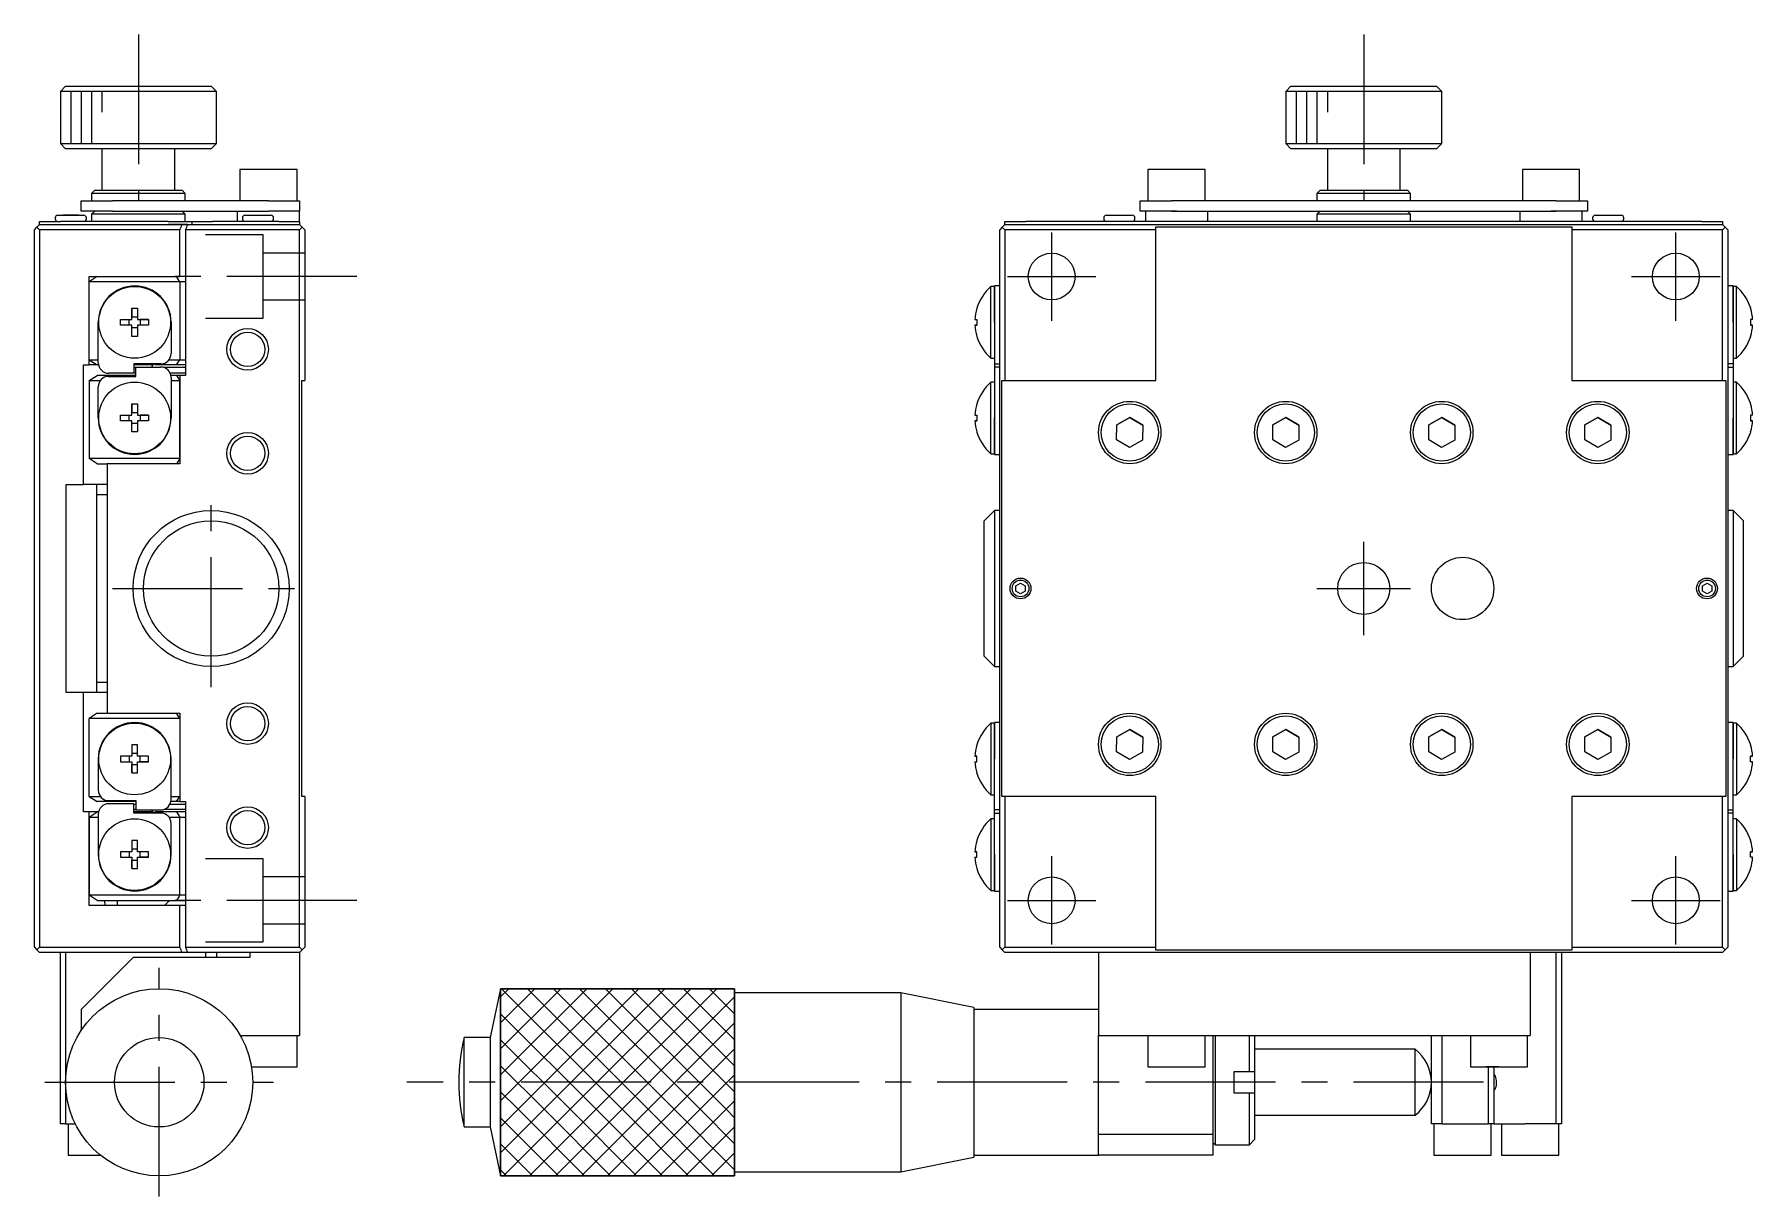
# Model space of a CAD drawing. Extents: x -37 to 384, y 15 to 257.
# Drawn here: x 219 to 384.2, y 93.6 to 205.4 of the extents above; entities that cross this region are included whole.
import ezdxf

# ---------------------------------------------------------------- set-up
doc = ezdxf.new("R2010")
doc.units = 0
doc.header["$LTSCALE"] = 10
doc.linetypes.add('CENTER', pattern=[2, 1.25, -0.25, 0.25, -0.25])
doc.linetypes.add('DASHED', pattern=[3.5, 2, -1.5])
doc.layers.get('0').update_dxf_attribs({"linetype": 'CONTINUOUS'})
doc.layers.add('CENTER', color=1, linetype='CENTER')

msp = doc.modelspace()

# ---------------------------------------------------------------- linework, layer by layer
at = {"color": 7, "linetype": 'CONTINUOUS'}
for p, q in [((222, 200.4), (221.5, 199.9)), ((236.5, 199.9), (221.5, 199.9)), ((221.5, 199.9), (221.5, 194.9)), ((222, 200.4), (236, 200.4)), ((236.5, 199.9), (236, 200.4)), ((236.5, 194.9), (236.5, 199.9)), ((339.807359, 200.4), (339.307359, 199.9)), ((354.307359, 199.9), (339.307359, 199.9)), ((339.307359, 199.9), (339.307359, 194.9)), ((339.807359, 200.4), (353.807359, 200.4)), ((354.307359, 199.9), (353.807359, 200.4)), ((354.307359, 194.9), (354.307359, 199.9)), ((221.5, 194.9), (236.5, 194.9)), ((221.5, 194.9), (222, 194.4)), ((236, 194.4), (222, 194.4)), ((225.5, 194.4), (225.5, 190.4)), ((232.5, 190.4), (232.5, 194.4)), ((236, 194.4), (236.5, 194.9)), ((339.307359, 194.9), (354.307359, 194.9)), ((339.307359, 194.9), (339.807359, 194.4)), ((353.807359, 194.4), (339.807359, 194.4)), ((343.307359, 194.4), (343.307359, 190.4)), ((350.307359, 190.4), (350.307359, 194.4)), ((353.807359, 194.4), (354.307359, 194.9)), ((244.25, 192.4), (238.75, 192.4)), ((238.75, 192.4), (238.75, 189.4)), ((244.25, 189.4), (244.25, 192.4)), ((331.55736, 192.4), (326.05736, 192.4)), ((326.05736, 192.4), (326.05736, 189.4)), ((331.55736, 189.4), (331.55736, 192.4)), ((367.55736, 192.4), (362.05736, 192.4)), ((362.05736, 192.4), (362.05736, 189.4)), ((367.55736, 189.4), (367.55736, 192.4)), ((224.8, 190.4), (224.5, 190.1)), ((233.5, 190.1), (224.5, 190.1)), ((224.5, 190.1), (224.5, 189.4)), ((224.8, 190.4), (233.2, 190.4)), ((233.5, 190.1), (233.2, 190.4)), ((233.5, 189.4), (233.5, 190.1)), ((342.607359, 190.4), (342.307359, 190.1)), ((351.307359, 190.1), (342.307359, 190.1)), ((342.307359, 190.1), (342.307359, 189.4)), ((342.607359, 190.4), (351.007359, 190.4)), ((351.307359, 190.1), (351.007359, 190.4)), ((351.307359, 189.4), (351.307359, 190.1)), ((223.5, 188.4), (223.5, 189.4)), ((223.5, 189.4), (226.5, 189.4)), ((226.5, 188.4), (223.5, 188.4)), ((224.8, 188.4), (224.5, 188.1)), ((241.5, 189.4), (226.5, 189.4)), ((226.5, 188.4), (241.5, 188.4)), ((233.5, 188.1), (233.2, 188.4)), ((238.5, 188.4), (238.5, 187.4)), ((241.5, 189.4), (244.5, 189.4)), ((244.5, 188.4), (241.5, 188.4)), ((244.5, 189.4), (244.5, 188.4)), ((244.5, 187.4), (244.5, 188.4)), ((325.30736, 188.4), (325.30736, 189.4)), ((325.30736, 189.4), (328.30736, 189.4)), ((328.30736, 188.4), (325.30736, 188.4)), ((325.80736, 188.4), (325.80736, 187.4)), ((365.30736, 189.4), (328.30736, 189.4)), ((328.80736, 188.4), (328.30736, 188.4)), ((328.30736, 188.4), (328.80736, 188.4)), ((328.80736, 188.4), (364.80736, 188.4)), ((331.80736, 187.4), (331.80736, 188.4)), ((342.607359, 188.4), (342.307359, 188.1)), ((351.307359, 188.1), (351.007359, 188.4)), ((361.80736, 188.4), (361.80736, 187.4)), ((365.30736, 188.4), (364.80736, 188.4)), ((364.80736, 188.4), (365.30736, 188.4)), ((365.30736, 189.4), (368.30736, 189.4)), ((368.30736, 188.4), (365.30736, 188.4)), ((367.80736, 187.4), (367.80736, 188.4)), ((368.30736, 189.4), (368.30736, 188.4)), ((219, 186.6), (219.25, 186.85)), ((219.25, 186.85), (219.5, 187.1)), ((219.5, 186.6), (219.25, 186.85)), ((219.5, 187.1), (219.5, 187.4)), ((219.5, 187.4), (221.5, 187.4)), ((219.5, 187.1), (221.5, 187.1)), ((221, 187.75), (221, 187.65)), ((221.25, 188), (223.75, 188)), ((221.25, 188), (222.375, 188)), ((231.853787, 187.4), (221.5, 187.4)), ((221.5, 187.1), (231.853787, 187.1)), ((221.5, 187.1), (231.853787, 187.1)), ((221.75, 188), (222.375, 188)), ((222.375, 188), (221.75, 188)), ((222.375, 188), (222.5, 188)), ((222.375, 188), (222.625, 188)), ((222.625, 188), (222.375, 188)), ((222.5, 188), (222.625, 188)), ((222.625, 188), (223.75, 188)), ((223.25, 188), (222.625, 188)), ((222.625, 188), (223.25, 188)), ((224, 187.65), (224, 187.75)), ((233.5, 188.1), (224.5, 188.1)), ((224.5, 188.1), (224.5, 187.4)), ((231.853787, 187.4), (233.71567, 187.4)), ((231.853787, 187.1), (233.206591, 187.1)), ((233.206591, 187.1), (231.853787, 187.1)), ((233.71567, 187.1), (233.206591, 187.1)), ((233.206591, 187.1), (233.71567, 187.1)), ((233.5, 187.4), (233.5, 188.1)), ((233.71567, 187.4), (234.136387, 187.4)), ((233.746681, 187.1), (236.136387, 187.1)), ((234.136387, 187.4), (236.136387, 187.4)), ((234.136387, 187.4), (234.136387, 187.1)), ((239.7, 187.4), (236.136387, 187.4)), ((236.136387, 187.1), (242.5, 187.1)), ((236.136387, 187.1), (242.5, 187.1)), ((239, 187.75), (239, 187.65)), ((239.25, 188), (241.75, 188)), ((241.3, 187.4), (239.7, 187.4)), ((239.75, 188), (240.375, 188)), ((240.375, 188), (240.625, 188)), ((240.625, 188), (241.25, 188)), ((242.5, 187.4), (241.3, 187.4)), ((242, 187.65), (242, 187.75)), ((242.5, 187.4), (244.5, 187.4)), ((242.5, 187.1), (244.5, 187.1)), ((244.5, 187.4), (244.5, 187.1)), ((244.5, 187.1), (244.75, 186.85)), ((244.75, 186.85), (244.5, 186.6)), ((245, 186.6), (244.75, 186.85)), ((312.05736, 186.85), (311.80736, 186.6)), ((312.30736, 187.1), (312.05736, 186.85)), ((312.30736, 186.6), (312.05736, 186.85)), ((312.30736, 187.1), (312.30736, 187.4)), ((312.30736, 187.4), (314.30736, 187.4)), ((312.30736, 187.1), (314.30736, 187.1)), ((322.50736, 187.4), (314.30736, 187.4)), ((314.30736, 187.1), (379.30736, 187.1)), ((314.30736, 187.1), (379.30736, 187.1)), ((321.807359, 187.75), (321.807359, 187.65)), ((321.80736, 187.75), (321.80736, 187.65)), ((322.057359, 188), (322.057788, 188)), ((322.05736, 188), (324.55736, 188)), ((322.057788, 188), (323.182359, 188)), ((324.10736, 187.4), (322.50736, 187.4)), ((323.432359, 188), (324.481425, 188)), ((328.80736, 187.4), (324.10736, 187.4)), ((324.481425, 188), (324.557359, 188)), ((324.807359, 187.65), (324.807359, 187.75)), ((324.80736, 187.65), (324.80736, 187.75)), ((326.80736, 186.9), (366.80736, 186.9)), ((326.80736, 186.6), (326.80736, 186.9)), ((364.80736, 187.4), (328.80736, 187.4)), ((351.307359, 188.1), (342.307359, 188.1)), ((342.307359, 188.1), (342.307359, 187.4)), ((351.307359, 187.4), (351.307359, 188.1)), ((369.50736, 187.4), (364.80736, 187.4)), ((366.80736, 186.9), (366.80736, 186.6)), ((368.807359, 187.75), (368.807359, 187.65)), ((368.80736, 187.75), (368.80736, 187.65)), ((369.057359, 188), (370.182359, 188)), ((369.05736, 188), (371.55736, 188)), ((371.10736, 187.4), (369.50736, 187.4)), ((370.432359, 188), (371.481425, 188)), ((379.30736, 187.4), (371.10736, 187.4)), ((371.481425, 188), (371.557359, 188)), ((371.807359, 187.65), (371.807359, 187.75)), ((371.80736, 187.65), (371.80736, 187.75)), ((379.30736, 187.4), (381.30736, 187.4)), ((379.30736, 187.1), (381.30736, 187.1)), ((381.30736, 187.4), (381.30736, 187.1)), ((381.55736, 186.85), (381.30736, 187.1)), ((381.30736, 186.6), (381.55736, 186.85)), ((381.80736, 186.6), (381.55736, 186.85)), ((219, 117.6), (219, 186.6)), ((219.5, 186.6), (219.5, 117.6)), ((233, 186.6), (219.5, 186.6)), ((233, 182.1), (233, 186.6)), ((233.54141, 186.6), (233.54141, 172.6)), ((244.5, 186.6), (233.54141, 186.6)), ((244.5, 117.6), (244.5, 186.6)), ((245, 186.6), (245, 172.1)), ((311.80736, 117.6), (311.80736, 186.6)), ((326.80736, 186.6), (312.30736, 186.6)), ((312.30736, 186.6), (312.30736, 172.1)), ((326.80736, 172.1), (326.80736, 186.6)), ((381.30736, 186.6), (366.80736, 186.6)), ((366.80736, 186.6), (366.80736, 172.1)), ((381.30736, 172.1), (381.30736, 186.6)), ((381.80736, 186.6), (381.80736, 117.6)), ((225.039463, 182.1), (224.259551, 181.6)), ((224.259551, 182.1), (233, 182.1)), ((224.259551, 181.6), (224.259551, 182.1)), ((233, 181.6), (232.666003, 182.1)), ((233.54141, 182.1), (233, 182.1)), ((224.259551, 174.1), (224.259551, 181.6)), ((233, 181.6), (224.259551, 181.6)), ((224.259551, 174.1), (224.259551, 181.6)), ((233, 181.6), (233, 174.1)), ((233.54141, 181.6), (233, 181.6)), ((310.964746, 174.25), (310.964746, 181.15)), ((311.30736, 181.15), (310.964746, 181.15)), ((311.30736, 181.2), (311.30736, 177.7)), ((311.80736, 181.2), (311.30736, 181.2)), ((311.30736, 177.7), (311.30736, 181.15)), ((382.30736, 181.2), (381.80736, 181.2)), ((382.30736, 181.2), (382.30736, 177.7)), ((382.30736, 177.7), (382.30736, 181.15)), ((382.649974, 181.15), (382.30736, 181.15)), ((382.649974, 174.25), (382.649974, 181.15)), ((228.380688, 179.047786), (228.900688, 179.047786)), ((228.380688, 177.96), (228.380688, 179.047786)), ((228.380688, 179.047786), (228.380688, 178.223308)), ((228.900688, 179.047786), (228.900688, 177.96)), ((309.610239, 179.051049), (309.61693, 179.047786)), ((384.00448, 179.051049), (383.997789, 179.047786)), ((225.149231, 173.8), (225.149231, 177.7)), ((227.292903, 177.96), (228.380688, 177.96)), ((227.292903, 177.44), (227.292903, 177.96)), ((227.292903, 177.96), (228.11738, 177.96)), ((228.380688, 177.44), (227.292903, 177.44)), ((228.11738, 177.96), (228.380688, 177.96)), ((228.11738, 177.44), (228.11738, 177.96)), ((228.380688, 177.96), (228.380688, 178.223308)), ((228.380688, 178.223308), (228.900688, 178.223308)), ((228.380688, 176.352214), (228.380688, 177.44)), ((228.380688, 177.176692), (228.380688, 177.44)), ((228.380688, 176.352214), (228.380688, 177.176692)), ((228.900688, 177.176692), (228.380688, 177.176692)), ((228.900688, 177.96), (229.988474, 177.96)), ((228.900688, 177.96), (229.163996, 177.96)), ((228.900688, 177.44), (228.900688, 176.352214)), ((229.988474, 177.44), (228.900688, 177.44)), ((229.988474, 177.96), (229.163996, 177.96)), ((229.163996, 177.96), (229.163996, 177.44)), ((229.988474, 177.96), (229.988474, 177.44)), ((232.149231, 177.7), (232.149231, 174.7)), ((309.422079, 177.96), (309.61693, 177.96)), ((309.61693, 177.44), (309.422079, 177.44)), ((309.422079, 177.44), (309.61693, 177.44)), ((309.61693, 177.96), (309.61693, 177.44)), ((311.30736, 177.7), (311.30736, 174.7)), ((382.30736, 177.7), (382.30736, 174.7)), ((384.19264, 177.96), (383.997789, 177.96)), ((383.997789, 177.96), (383.997789, 177.44)), ((383.997789, 177.44), (384.19264, 177.44)), ((384.19264, 177.44), (383.997789, 177.44)), ((228.900688, 176.352214), (228.380688, 176.352214)), ((309.61693, 176.352214), (309.610239, 176.348951)), ((383.997789, 176.352214), (384.00448, 176.348951)), ((223.707764, 173.6), (224.259551, 173.6)), ((223.707764, 162.1), (223.707764, 173.6)), ((224.259551, 174.1), (225.039463, 173.6)), ((224.259551, 173.6), (224.259551, 174.1)), ((224.259551, 174.1), (225.149231, 174.1)), ((225.039463, 173.6), (224.259551, 173.6)), ((225.169435, 173.6), (225.039463, 173.6)), ((231.149231, 173.7), (228.549231, 173.7)), ((228.549231, 173.7), (228.549231, 172.8)), ((231.149231, 173.7), (228.549231, 173.7)), ((230.39243, 173.6), (228.549231, 173.6)), ((230.374494, 173.599865), (230.251587, 173.399943)), ((230.447348, 173.699907), (230.374494, 173.599865)), ((230.630193, 173.6), (230.478925, 173.700199)), ((232.666003, 173.6), (230.630193, 173.6)), ((231.949231, 174.1), (233, 174.1)), ((232.666003, 173.6), (233, 174.1)), ((233.54141, 173.6), (232.666003, 173.6)), ((233, 174.1), (233.54141, 174.1)), ((310.964746, 174.25), (311.30736, 174.25)), ((311.30736, 174.7), (311.30736, 173.7)), ((311.30736, 173.7), (311.80736, 173.7)), ((311.30736, 173.7), (311.30736, 173.4)), ((382.30736, 173.7), (381.80736, 173.7)), ((382.30736, 174.7), (382.30736, 173.7)), ((382.30736, 174.25), (382.649974, 174.25)), ((382.30736, 173.7), (382.30736, 173.4)), ((224.259551, 172.1), (225.039463, 172.6)), ((224.259551, 172.1), (224.259551, 164.6)), ((224.259551, 172.1), (225.340688, 172.1)), ((227.097816, 172.6), (225.039463, 172.6)), ((226.140688, 172.5), (228.740688, 172.5)), ((228.549231, 172.8), (226.149231, 172.8)), ((228.549231, 172.8), (226.149231, 172.8)), ((228.740688, 172.6), (227.097816, 172.6)), ((227.162918, 172.500029), (227.097816, 172.6)), ((228.740688, 173.35), (228.549231, 173.35)), ((228.549231, 173.35), (228.740688, 173.35)), ((228.549231, 172.85), (228.740688, 172.85)), ((228.740688, 172.5), (228.740688, 173.4)), ((228.740688, 173.4), (231.140688, 173.4)), ((233.54141, 173.35), (231.452938, 173.35)), ((233.54141, 173.35), (231.452938, 173.35)), ((232.033717, 172.85), (233.54141, 172.85)), ((232.666003, 172.6), (232.120484, 172.6)), ((232.140688, 172.4), (232.140688, 168.5)), ((232.140688, 172.1), (233, 172.1)), ((232.666003, 172.6), (233, 172.1)), ((233, 172.6), (232.666003, 172.6)), ((233, 172.6), (233, 164.1)), ((233.54141, 172.6), (233, 172.6)), ((233, 164.6), (233, 172.1)), ((244.7, 172.1), (245, 172.1)), ((244.7, 132.1), (244.7, 172.1)), ((310.964746, 165.05), (310.964746, 171.95)), ((311.30736, 171.95), (310.964746, 171.95)), ((311.80736, 173.4), (311.30736, 173.4)), ((311.30736, 173.4), (311.30736, 172.4)), ((311.30736, 172.4), (311.30736, 168.5)), ((312.00736, 132.1), (312.00736, 172.1)), ((312.00736, 172.1), (312.30736, 172.1)), ((312.30736, 172.1), (326.80736, 172.1)), ((366.80736, 172.1), (381.30736, 172.1)), ((381.30736, 172.1), (381.60736, 172.1)), ((381.60736, 172.1), (381.60736, 132.1)), ((381.80736, 173.4), (382.30736, 173.4)), ((382.30736, 173.4), (382.30736, 172.4)), ((382.30736, 172.4), (382.30736, 168.5)), ((382.649974, 171.95), (382.30736, 171.95)), ((382.649974, 165.05), (382.649974, 171.95)), ((225.140688, 168.5), (225.140688, 171.5)), ((227.292903, 168.76), (228.380688, 168.76)), ((227.292903, 168.24), (227.292903, 168.76)), ((227.292903, 168.76), (228.11738, 168.76)), ((228.11738, 168.76), (228.380688, 168.76)), ((228.11738, 168.24), (228.11738, 168.76)), ((228.380688, 169.847786), (228.900688, 169.847786)), ((228.380688, 168.76), (228.380688, 169.847786)), ((228.380688, 169.847786), (228.380688, 169.023308)), ((228.380688, 168.76), (228.380688, 169.023308)), ((228.380688, 169.023308), (228.900688, 169.023308)), ((228.900688, 169.847786), (228.900688, 168.76)), ((228.900688, 168.76), (229.988474, 168.76)), ((228.900688, 168.76), (229.163996, 168.76)), ((229.988474, 168.76), (229.163996, 168.76)), ((229.163996, 168.76), (229.163996, 168.24)), ((229.988474, 168.76), (229.988474, 168.24)), ((309.422079, 168.76), (309.61693, 168.76)), ((309.610239, 169.851049), (309.61693, 169.847786)), ((309.61693, 168.76), (309.61693, 168.24)), ((311.30736, 168.5), (311.30736, 165)), ((311.30736, 165.05), (311.30736, 168.5)), ((323.063947, 167.832979), (324.320432, 168.543316)), ((324.320432, 168.543316), (323.063947, 167.832979)), ((324.320432, 168.543316), (325.563844, 167.810338)), ((325.563844, 167.810338), (324.320432, 168.543316)), ((338.063947, 167.832979), (339.320432, 168.543316)), ((339.320432, 168.543316), (338.063947, 167.832979)), ((339.320432, 168.543316), (340.563844, 167.810338)), ((340.563844, 167.810338), (339.320432, 168.543316)), ((353.063947, 167.832979), (354.320432, 168.543316)), ((354.320432, 168.543316), (353.063947, 167.832979)), ((354.320432, 168.543316), (355.563844, 167.810338)), ((355.563844, 167.810338), (354.320432, 168.543316)), ((368.063947, 167.832979), (369.320432, 168.543316)), ((369.320432, 168.543316), (368.063947, 167.832979)), ((369.320432, 168.543316), (370.563844, 167.810338)), ((370.563844, 167.810338), (369.320432, 168.543316)), ((382.30736, 168.5), (382.30736, 165)), ((382.30736, 165.05), (382.30736, 168.5)), ((384.00448, 169.851049), (383.997789, 169.847786)), ((384.19264, 168.76), (383.997789, 168.76)), ((383.997789, 168.76), (383.997789, 168.24)), ((228.380688, 168.24), (227.292903, 168.24)), ((228.380688, 167.152214), (228.380688, 168.24)), ((228.380688, 167.976692), (228.380688, 168.24)), ((228.380688, 167.152214), (228.380688, 167.976692)), ((228.900688, 167.976692), (228.380688, 167.976692)), ((228.900688, 167.152214), (228.380688, 167.152214)), ((228.900688, 168.24), (228.900688, 167.152214)), ((229.988474, 168.24), (228.900688, 168.24)), ((309.61693, 168.24), (309.422079, 168.24)), ((309.422079, 168.24), (309.61693, 168.24)), ((309.61693, 167.152214), (309.610239, 167.148951)), ((323.050875, 166.389662), (323.063947, 167.832979)), ((325.563844, 167.810338), (325.550772, 166.367021)), ((338.050875, 166.389662), (338.063947, 167.832979)), ((340.563844, 167.810338), (340.550772, 166.367021)), ((353.050875, 166.389662), (353.063947, 167.832979)), ((355.563844, 167.810338), (355.550772, 166.367021)), ((368.050875, 166.389662), (368.063947, 167.832979)), ((370.563844, 167.810338), (370.550772, 166.367021)), ((383.997789, 168.24), (384.19264, 168.24)), ((384.19264, 168.24), (383.997789, 168.24)), ((383.997789, 167.152214), (384.00448, 167.148951)), ((324.294288, 165.656684), (323.050875, 166.389662)), ((325.550772, 166.367021), (324.294288, 165.656684)), ((339.294288, 165.656684), (338.050875, 166.389662)), ((340.550772, 166.367021), (339.294288, 165.656684)), ((354.294288, 165.656684), (353.050875, 166.389662)), ((355.550772, 166.367021), (354.294288, 165.656684)), ((369.294288, 165.656684), (368.050875, 166.389662)), ((370.550772, 166.367021), (369.294288, 165.656684)), ((225.039463, 164.1), (224.259551, 164.6)), ((233, 164.6), (224.259551, 164.6)), ((225.039463, 164.1), (226, 164.1)), ((226, 164.1), (226, 140.1)), ((233, 164.1), (226, 164.1)), ((233, 164.6), (232.666003, 164.1)), ((310.964746, 165.05), (311.30736, 165.05)), ((311.30736, 165), (311.80736, 165)), ((381.80736, 165), (382.30736, 165)), ((382.30736, 165.05), (382.649974, 165.05)), ((222.047929, 162.1), (223.707764, 162.1)), ((222.047929, 142.1), (222.047929, 162.1)), ((226, 162.1), (223.707764, 162.1)), ((225, 142.1), (225, 162.1)), ((226, 161.1), (225, 161.1)), ((311.30736, 159.6), (310.30736, 158.6)), ((310.30736, 145.6), (310.30736, 158.6)), ((311.30736, 159.6), (311.30736, 144.6)), ((311.80736, 159.6), (311.30736, 159.6)), ((382.30736, 159.6), (381.80736, 159.6)), ((382.30736, 159.6), (382.30736, 144.6)), ((383.30736, 158.6), (382.30736, 159.6)), ((383.30736, 145.6), (383.30736, 158.6)), ((313.35736, 152.359808), (313.80736, 152.619615)), ((313.35736, 151.840192), (313.35736, 152.359808)), ((313.80736, 152.619615), (314.25736, 152.359808)), ((314.25736, 152.359808), (314.25736, 151.840192)), ((379.35736, 152.359808), (379.80736, 152.619615)), ((379.35736, 151.840192), (379.35736, 152.359808)), ((379.80736, 152.619615), (380.25736, 152.359808)), ((380.25736, 152.359808), (380.25736, 151.840192)), ((313.80736, 151.580385), (313.35736, 151.840192)), ((314.25736, 151.840192), (313.80736, 151.580385)), ((379.80736, 151.580385), (379.35736, 151.840192)), ((380.25736, 151.840192), (379.80736, 151.580385)), ((310.30736, 145.6), (311.30736, 144.6)), ((382.30736, 144.6), (383.30736, 145.6)), ((311.30736, 144.6), (311.80736, 144.6)), ((381.80736, 144.6), (382.30736, 144.6)), ((223.707764, 142.1), (222.047929, 142.1)), ((223.707764, 130.6), (223.707764, 142.1)), ((226, 142.1), (223.707764, 142.1)), ((225, 143.1), (226, 143.1)), ((225.039463, 140.1), (224.259551, 139.6)), ((224.259551, 132.1), (224.259551, 139.6)), ((233, 139.6), (224.259551, 139.6)), ((225.039463, 140.1), (226, 140.1)), ((226, 140.1), (233, 140.1)), ((233, 139.6), (232.666003, 140.1)), ((233, 140.1), (233, 131.6)), ((233, 139.6), (233, 132.1)), ((310.964746, 139.15), (310.964746, 132.25)), ((311.30736, 139.15), (310.964746, 139.15)), ((311.30736, 135.7), (311.30736, 139.2)), ((311.80736, 139.2), (311.30736, 139.2)), ((311.30736, 139.15), (311.30736, 135.7)), ((382.30736, 139.2), (381.80736, 139.2)), ((382.30736, 135.7), (382.30736, 139.2)), ((382.30736, 139.15), (382.30736, 135.7)), ((382.649974, 139.15), (382.30736, 139.15)), ((382.649974, 139.15), (382.649974, 132.25)), ((323.050875, 136.389662), (323.063947, 137.832979)), ((323.063947, 137.832979), (324.320432, 138.543316)), ((324.320432, 138.543316), (323.063947, 137.832979)), ((324.320432, 138.543316), (325.563844, 137.810338)), ((325.563844, 137.810338), (324.320432, 138.543316)), ((325.563844, 137.810338), (325.550772, 136.367021)), ((338.050875, 136.389662), (338.063947, 137.832979)), ((338.063947, 137.832979), (339.320432, 138.543316)), ((339.320432, 138.543316), (338.063947, 137.832979)), ((339.320432, 138.543316), (340.563844, 137.810338)), ((340.563844, 137.810338), (339.320432, 138.543316)), ((340.563844, 137.810338), (340.550772, 136.367021)), ((353.050875, 136.389662), (353.063947, 137.832979)), ((353.063947, 137.832979), (354.320432, 138.543316)), ((354.320432, 138.543316), (353.063947, 137.832979)), ((354.320432, 138.543316), (355.563844, 137.810338)), ((355.563844, 137.810338), (354.320432, 138.543316)), ((355.563844, 137.810338), (355.550772, 136.367021)), ((368.050875, 136.389662), (368.063947, 137.832979)), ((368.063947, 137.832979), (369.320432, 138.543316)), ((369.320432, 138.543316), (368.063947, 137.832979)), ((369.320432, 138.543316), (370.563844, 137.810338)), ((370.563844, 137.810338), (369.320432, 138.543316)), ((370.563844, 137.810338), (370.550772, 136.367021)), ((225.140688, 135.7), (225.140688, 132.7)), ((228.380688, 135.96), (227.292903, 135.96)), ((227.292903, 135.96), (227.292903, 135.44)), ((228.11738, 135.96), (228.11738, 135.44)), ((228.900688, 137.047786), (228.380688, 137.047786)), ((228.380688, 137.047786), (228.380688, 135.96)), ((228.380688, 137.047786), (228.380688, 136.223308)), ((228.380688, 136.223308), (228.380688, 135.96)), ((228.900688, 136.223308), (228.380688, 136.223308)), ((228.900688, 135.96), (228.900688, 137.047786)), ((229.988474, 135.96), (228.900688, 135.96)), ((229.163996, 135.44), (229.163996, 135.96)), ((229.988474, 135.44), (229.988474, 135.96)), ((232.140688, 131.8), (232.140688, 135.7)), ((309.61693, 135.96), (309.422079, 135.96)), ((309.422079, 135.96), (309.61693, 135.96)), ((309.61693, 137.047786), (309.610239, 137.051049)), ((309.61693, 135.44), (309.61693, 135.96)), ((311.30736, 131.8), (311.30736, 135.7)), ((324.294288, 135.656684), (323.050875, 136.389662)), ((325.550772, 136.367021), (324.294288, 135.656684)), ((339.294288, 135.656684), (338.050875, 136.389662)), ((340.550772, 136.367021), (339.294288, 135.656684)), ((354.294288, 135.656684), (353.050875, 136.389662)), ((355.550772, 136.367021), (354.294288, 135.656684)), ((369.294288, 135.656684), (368.050875, 136.389662)), ((370.550772, 136.367021), (369.294288, 135.656684)), ((382.30736, 131.8), (382.30736, 135.7)), ((383.997789, 137.047786), (384.00448, 137.051049)), ((383.997789, 135.96), (384.19264, 135.96)), ((383.997789, 135.44), (383.997789, 135.96)), ((384.19264, 135.96), (383.997789, 135.96)), ((227.292903, 135.44), (228.380688, 135.44)), ((227.292903, 135.44), (228.11738, 135.44)), ((228.11738, 135.44), (228.380688, 135.44)), ((228.380688, 135.44), (228.380688, 134.352214)), ((228.380688, 135.44), (228.380688, 135.176692)), ((228.380688, 134.352214), (228.380688, 135.176692)), ((228.380688, 135.176692), (228.900688, 135.176692)), ((228.380688, 134.352214), (228.900688, 134.352214)), ((228.900688, 134.352214), (228.900688, 135.44)), ((228.900688, 135.44), (229.988474, 135.44)), ((228.900688, 135.44), (229.163996, 135.44)), ((229.988474, 135.44), (229.163996, 135.44)), ((309.422079, 135.44), (309.61693, 135.44)), ((309.610239, 134.348951), (309.61693, 134.352214)), ((384.19264, 135.44), (383.997789, 135.44)), ((384.00448, 134.348951), (383.997789, 134.352214)), ((310.964746, 132.25), (311.30736, 132.25)), ((382.30736, 132.25), (382.649974, 132.25)), ((224.259551, 130.6), (223.707764, 130.6)), ((224.259551, 132.1), (225.039463, 131.6)), ((224.259551, 132.1), (225.340688, 132.1)), ((224.259551, 130.1), (225.039463, 130.6)), ((224.259551, 130.1), (224.259551, 130.6)), ((225.039463, 130.6), (224.259551, 130.6)), ((227.097816, 131.6), (225.039463, 131.6)), ((225.169435, 130.6), (225.039463, 130.6)), ((226.140688, 131.7), (228.740688, 131.7)), ((228.549231, 131.4), (226.149231, 131.4)), ((228.549231, 131.4), (226.149231, 131.4)), ((227.162918, 131.699971), (227.097816, 131.6)), ((228.740688, 131.6), (227.097816, 131.6)), ((228.549231, 130.5), (228.549231, 131.4)), ((228.549231, 131.35), (228.740688, 131.35)), ((228.740688, 130.85), (228.549231, 130.85)), ((228.549231, 130.85), (228.740688, 130.85)), ((230.392414, 130.6), (228.549231, 130.6)), ((228.740688, 131.7), (228.740688, 130.8)), ((228.740688, 130.8), (231.140688, 130.8)), ((230.251552, 130.800126), (230.447363, 130.500073)), ((230.630193, 130.6), (230.478925, 130.499801)), ((232.666003, 130.6), (230.630193, 130.6)), ((233.54141, 130.85), (231.452938, 130.85)), ((233.54141, 130.85), (231.452938, 130.85)), ((232.033717, 131.35), (233.54141, 131.35)), ((232.666003, 131.6), (232.120484, 131.6)), ((232.140688, 132.1), (233, 132.1)), ((232.666003, 131.6), (233, 132.1)), ((233, 131.6), (232.666003, 131.6)), ((232.666003, 130.6), (233, 130.1)), ((233.54141, 130.6), (232.666003, 130.6)), ((233, 131.6), (233.54141, 131.6)), ((233.54141, 131.6), (233.54141, 117.6)), ((245, 132.1), (244.7, 132.1)), ((245, 132.1), (245, 117.6)), ((311.30736, 130.8), (311.30736, 131.8)), ((311.80736, 130.8), (311.30736, 130.8)), ((311.30736, 130.5), (311.30736, 130.8)), ((312.30736, 132.1), (312.00736, 132.1)), ((312.30736, 132.1), (312.30736, 117.6)), ((326.80736, 132.1), (312.30736, 132.1)), ((326.80736, 117.6), (326.80736, 132.1)), ((366.80736, 132.1), (366.80736, 117.6)), ((381.30736, 132.1), (366.80736, 132.1)), ((381.30736, 117.6), (381.30736, 132.1)), ((381.60736, 132.1), (381.30736, 132.1)), ((381.80736, 130.8), (382.30736, 130.8)), ((382.30736, 130.8), (382.30736, 131.8)), ((382.30736, 130.5), (382.30736, 130.8)), ((224.259551, 130.1), (224.259551, 122.6)), ((224.259551, 122.6), (224.259551, 130.1)), ((224.259551, 130.1), (225.149231, 130.1)), ((225.149231, 130.4), (225.149231, 126.5)), ((231.149231, 130.5), (228.549231, 130.5)), ((231.149231, 130.5), (228.549231, 130.5)), ((231.949231, 130.1), (233, 130.1)), ((232.149231, 126.5), (232.149231, 129.5)), ((233, 122.6), (233, 130.1)), ((233, 130.1), (233.54141, 130.1)), ((310.964746, 129.95), (310.964746, 123.05)), ((311.30736, 129.95), (310.964746, 129.95)), ((311.30736, 129.5), (311.30736, 130.5)), ((311.30736, 130.5), (311.80736, 130.5)), ((311.30736, 126.5), (311.30736, 129.5)), ((382.30736, 130.5), (381.80736, 130.5)), ((382.30736, 129.5), (382.30736, 130.5)), ((382.649974, 129.95), (382.30736, 129.95)), ((382.30736, 126.5), (382.30736, 129.5)), ((382.649974, 129.95), (382.649974, 123.05)), ((228.900688, 127.847786), (228.380688, 127.847786)), ((228.380688, 127.847786), (228.380688, 126.76)), ((228.380688, 127.847786), (228.380688, 127.023308)), ((228.900688, 126.76), (228.900688, 127.847786)), ((309.61693, 127.847786), (309.610239, 127.851049)), ((383.997789, 127.847786), (384.00448, 127.851049)), ((228.380688, 126.76), (227.292903, 126.76)), ((227.292903, 126.76), (227.292903, 126.24)), ((227.292903, 126.24), (228.380688, 126.24)), ((227.292903, 126.24), (228.11738, 126.24)), ((228.11738, 126.76), (228.11738, 126.24)), ((228.11738, 126.24), (228.380688, 126.24)), ((228.380688, 127.023308), (228.380688, 126.76)), ((228.900688, 127.023308), (228.380688, 127.023308)), ((228.380688, 126.24), (228.380688, 125.152214)), ((228.380688, 126.24), (228.380688, 125.976692)), ((228.380688, 125.152214), (228.380688, 125.976692)), ((228.380688, 125.976692), (228.900688, 125.976692)), ((229.988474, 126.76), (228.900688, 126.76)), ((228.900688, 125.152214), (228.900688, 126.24)), ((228.900688, 126.24), (229.988474, 126.24)), ((228.900688, 126.24), (229.163996, 126.24)), ((229.163996, 126.24), (229.163996, 126.76)), ((229.988474, 126.24), (229.163996, 126.24)), ((229.988474, 126.24), (229.988474, 126.76)), ((309.61693, 126.76), (309.422079, 126.76)), ((309.422079, 126.76), (309.61693, 126.76)), ((309.422079, 126.24), (309.61693, 126.24)), ((309.61693, 126.24), (309.61693, 126.76)), ((311.30736, 123), (311.30736, 126.5)), ((311.30736, 126.5), (311.30736, 123.05)), ((382.30736, 123), (382.30736, 126.5)), ((382.30736, 126.5), (382.30736, 123.05)), ((383.997789, 126.76), (384.19264, 126.76)), ((383.997789, 126.24), (383.997789, 126.76)), ((384.19264, 126.76), (383.997789, 126.76)), ((384.19264, 126.24), (383.997789, 126.24)), ((228.380688, 125.152214), (228.900688, 125.152214)), ((309.610239, 125.148951), (309.61693, 125.152214)), ((384.00448, 125.148951), (383.997789, 125.152214)), ((233, 122.6), (224.259551, 122.6)), ((225.039463, 122.1), (224.259551, 122.6)), ((224.259551, 121.6), (224.259551, 122.6)), ((233, 122.6), (232.666003, 122.1)), ((233.54141, 122.6), (233, 122.6)), ((310.964746, 123.05), (311.30736, 123.05)), ((311.30736, 123), (311.80736, 123)), ((381.80736, 123), (382.30736, 123)), ((382.30736, 123.05), (382.649974, 123.05)), ((233, 121.6), (224.259551, 121.6)), ((225.039463, 122.1), (232.666003, 122.1)), ((225.728596, 122.1), (225.760552, 121.6)), ((226.97995, 121.6), (227.008189, 122.1)), ((231.75, 121.83491), (231.51509, 121.6)), ((232, 122.08491), (231.75, 121.83491)), ((232, 122.08491), (232, 122.1)), ((232, 122.08491), (233.54141, 122.08491)), ((232.666003, 122.1), (233.54141, 122.1)), ((233, 117.6), (233, 121.6)), ((233.54141, 121.6), (233, 121.6)), ((219, 117.6), (219.25, 117.35)), ((219.25, 117.35), (219.5, 117.6)), ((219.5, 117.1), (219.25, 117.35)), ((219.5, 117.6), (233, 117.6)), ((233.54141, 117.6), (244.5, 117.6)), ((244.5, 117.6), (244.75, 117.35)), ((244.75, 117.35), (244.5, 117.1)), ((244.75, 117.35), (245, 117.6)), ((311.80736, 117.6), (312.05736, 117.35)), ((312.05736, 117.35), (312.30736, 117.6)), ((312.05736, 117.35), (312.30736, 117.1)), ((312.30736, 117.6), (326.80736, 117.6)), ((326.80736, 117.3), (326.80736, 117.6)), ((366.80736, 117.3), (326.80736, 117.3)), ((366.80736, 117.6), (366.80736, 117.3)), ((366.80736, 117.6), (381.30736, 117.6)), ((381.55736, 117.35), (381.30736, 117.6)), ((381.30736, 117.1), (381.55736, 117.35)), ((381.55736, 117.35), (381.80736, 117.6)), ((233.206591, 117.1), (219.5, 117.1)), ((221.5, 100.6), (221.5, 117.1)), ((222, 117.1), (222, 104.6)), ((228.5, 116.6), (223.5, 111.6)), ((239.7, 116.6), (228.5, 116.6)), ((233.746681, 117.1), (233.206591, 117.1)), ((244.5, 117.1), (233.746681, 117.1)), ((235.5, 116.6), (235.5, 117.1)), ((236.5, 117.1), (236.5, 116.6)), ((239.7, 117.1), (239.7, 116.6)), ((244.5, 117.1), (244.5, 109.1)), ((321.30736, 117.1), (312.30736, 117.1)), ((362.80736, 117.1), (321.30736, 117.1)), ((321.30736, 117.1), (321.30736, 109.1)), ((362.80736, 117.1), (321.30736, 117.1)), ((362.80736, 117.1), (362.80736, 109.1)), ((381.30736, 117.1), (362.80736, 117.1)), ((365.30736, 100.6), (365.30736, 117.1)), ((365.80736, 117.1), (365.80736, 100.6)), ((263.80736, 113.6), (262.80736, 108.9)), ((263.80736, 113.6), (263.80736, 95.6)), ((286.30736, 113.6), (263.80736, 113.6)), ((263.80736, 113.6), (286.30736, 113.6)), ((263.80736, 95.6), (263.80736, 113.6)), ((286.30736, 113.2), (286.30736, 113.6)), ((286.30736, 95.6), (286.30736, 113.6)), ((286.30736, 113.6), (286.30736, 95.6)), ((286.30736, 113.2), (286.30736, 104.6)), ((302.30736, 113.2), (286.30736, 113.2)), ((302.30736, 113.2), (302.30736, 104.6)), ((309.30736, 111.8), (302.30736, 113.2)), ((223.5, 111.6), (223.5, 109.574937)), ((309.30736, 111.8), (309.30736, 104.6)), ((309.30736, 111.8), (309.30736, 111.6)), ((309.30736, 111.6), (309.30736, 104.6)), ((321.30736, 111.6), (309.30736, 111.6)), ((238.794229, 109.1), (244.5, 109.1)), ((244.25, 106.1), (244.25, 109.1)), ((321.30736, 109.1), (362.80736, 109.1)), ((321.30736, 99.6), (321.30736, 109.1)), ((326.05736, 109.1), (326.05736, 106.1)), ((331.55736, 106.1), (331.55736, 109.1)), ((332.30736, 109.1), (332.30736, 99.6)), ((332.50736, 109.1), (332.50736, 98.6)), ((335.80736, 105.6), (335.80736, 109.1)), ((336.30736, 109.1), (336.30736, 105.6)), ((353.30736, 100.6), (353.30736, 109.1)), ((354.30736, 109.1), (354.30736, 100.6)), ((357.05736, 109.1), (357.05736, 106.1)), ((362.55736, 106.1), (362.55736, 109.1)), ((260.30736, 104.6), (260.30736, 108.9)), ((262.80736, 108.9), (260.30736, 108.9)), ((262.80736, 108.9), (262.80736, 100.3)), ((351.74018, 107.775), (336.30736, 107.775)), ((351.74018, 101.425), (351.74018, 107.775)), ((239.87412, 106.1), (244.25, 106.1)), ((326.05736, 106.1), (331.55736, 106.1)), ((357.05736, 106.1), (362.55736, 106.1)), ((359.80736, 106.1), (358.55736, 106.1)), ((358.80736, 100.6), (358.80736, 106.1)), ((359.30736, 106.1), (359.30736, 100.6)), ((222, 104.6), (222, 100.6)), ((260.30736, 100.3), (260.30736, 104.6)), ((286.30736, 104.6), (286.30736, 96)), ((302.30736, 104.6), (302.30736, 96)), ((309.30736, 104.6), (309.30736, 97.4)), ((309.30736, 104.6), (309.30736, 97.6)), ((335.80736, 105.6), (334.30736, 105.6)), ((334.30736, 105.6), (334.30736, 103.6)), ((336.30736, 105.6), (335.80736, 105.6)), ((336.30736, 105.6), (336.30736, 105.500266)), ((336.30736, 105.500266), (336.30736, 103.699734)), ((359.349321, 105.35), (359.30736, 105.159017)), ((359.41645, 105.286664), (359.349321, 105.35)), ((359.466533, 105.189073), (359.41645, 105.286664)), ((334.30736, 103.6), (335.80736, 103.6)), ((335.80736, 98.6), (335.80736, 103.6)), ((335.80736, 103.6), (336.30736, 103.6)), ((336.30736, 103.699734), (336.30736, 103.6)), ((336.30736, 103.6), (336.30736, 99.1)), ((359.30736, 104.040983), (359.349321, 103.85)), ((359.349321, 103.85), (359.425067, 103.927534)), ((359.425067, 103.927534), (359.475176, 104.031604)), ((336.30736, 101.425), (351.74018, 101.425)), ((222, 100.6), (221.5, 100.6)), ((222, 100.6), (222.937742, 100.6)), ((222.25, 100.6), (222.25, 97.6)), ((223.5, 99.625063), (223.5, 99.6)), ((223.5, 99.6), (223.551042, 99.548958)), ((238.448958, 99.548958), (238.5, 99.6)), ((238.5, 99.6), (238.5, 99.625063)), ((260.30736, 100.3), (262.80736, 100.3)), ((262.80736, 100.3), (263.80736, 95.6)), ((321.30736, 99.6), (332.30736, 99.6)), ((321.30736, 97.6), (321.30736, 99.6)), ((332.30736, 99.6), (332.30736, 97.6)), ((336.30736, 99.85), (336.30736, 99.1)), ((354.30736, 100.6), (353.30736, 100.6)), ((353.55736, 100.6), (353.55736, 97.6)), ((354.30736, 100.6), (358.80736, 100.6)), ((359.30736, 100.6), (358.80736, 100.6)), ((359.05736, 97.6), (359.05736, 100.6)), ((359.30736, 100.6), (362.30736, 100.6)), ((360.05736, 100.6), (360.05736, 97.6)), ((365.30736, 100.6), (362.30736, 100.6)), ((365.80736, 100.6), (365.30736, 100.6)), ((365.55736, 97.6), (365.55736, 100.6)), ((222.25, 97.6), (225.343146, 97.6)), ((309.30736, 97.6), (309.30736, 97.4)), ((309.30736, 97.6), (321.30736, 97.6)), ((332.30736, 97.6), (321.30736, 97.6)), ((332.30736, 98.8), (332.50736, 98.6)), ((332.50736, 98.6), (335.80736, 98.6)), ((335.80736, 98.6), (336.30736, 99.1)), ((353.55736, 97.6), (359.05736, 97.6)), ((360.05736, 97.6), (365.55736, 97.6)), ((286.30736, 95.6), (286.30736, 96)), ((286.30736, 96), (302.30736, 96)), ((302.30736, 96), (309.30736, 97.4)), ((263.80736, 95.6), (286.30736, 95.6)), ((286.30736, 95.6), (263.80736, 95.6))]:
    msp.add_line(p, q, dxfattribs=at)
at = {"color": 3, "linetype": 'CONTINUOUS'}
for p, q in [((222.5, 199.9), (222.5, 194.9)), ((223.5, 199.9), (223.5, 194.9)), ((224.5, 199.9), (224.5, 194.9)), ((225.5, 199.9), (225.5, 197.9)), ((340.307359, 199.9), (340.307359, 194.9)), ((341.307359, 199.9), (341.307359, 194.9)), ((342.307359, 199.9), (342.307359, 194.9)), ((343.307359, 199.9), (343.307359, 197.9)), ((263.80736, 112.80736), (264.6, 113.6)), ((263.80736, 110.30736), (267.1, 113.6)), ((263.80736, 107.80736), (269.6, 113.6)), ((263.80736, 105.30736), (272.1, 113.6)), ((263.80736, 102.80736), (274.6, 113.6)), ((263.9, 113.6), (275.5, 102)), ((265.5, 102), (277.1, 113.6)), ((266.4, 113.6), (278, 102)), ((268, 102), (279.6, 113.6)), ((268.9, 113.6), (280.5, 102)), ((270.5, 102), (282.1, 113.6)), ((271.4, 113.6), (283, 102)), ((273, 102), (284.6, 113.6)), ((273.9, 113.6), (285.5, 102)), ((275.5, 102), (286.30736, 112.80736)), ((276.4, 113.6), (286.30736, 103.69264)), ((278.9, 113.6), (286.30736, 106.19264)), ((281.4, 113.6), (286.30736, 108.69264)), ((283.9, 113.6), (286.30736, 111.19264)), ((263.80736, 111.19264), (273, 102)), ((278, 102), (286.30736, 110.30736)), ((263.80736, 108.69264), (270.5, 102)), ((280.5, 102), (286.30736, 107.80736)), ((263.80736, 106.19264), (268, 102)), ((283, 102), (286.30736, 105.30736)), ((263.80736, 103.69264), (265.5, 102)), ((285.5, 102), (286.30736, 102.80736)), ((263.80736, 100.30736), (265.5, 102)), ((263.80736, 97.80736), (268, 102)), ((263.80736, 101.19264), (269.4, 95.6)), ((264.1, 95.6), (270.5, 102)), ((265.5, 102), (271.9, 95.6)), ((266.6, 95.6), (273, 102)), ((268, 102), (274.4, 95.6)), ((269.1, 95.6), (275.5, 102)), ((270.5, 102), (276.9, 95.6)), ((271.6, 95.6), (278, 102)), ((273, 102), (279.4, 95.6)), ((274.1, 95.6), (280.5, 102)), ((275.5, 102), (281.9, 95.6)), ((276.6, 95.6), (283, 102)), ((278, 102), (284.4, 95.6)), ((279.1, 95.6), (285.5, 102)), ((280.5, 102), (286.30736, 96.19264)), ((283, 102), (286.30736, 98.69264)), ((285.5, 102), (286.30736, 101.19264)), ((281.6, 95.6), (286.30736, 100.30736)), ((263.80736, 98.69264), (266.9, 95.6)), ((284.1, 95.6), (286.30736, 97.80736)), ((263.80736, 96.19264), (264.4, 95.6))]:
    msp.add_line(p, q, dxfattribs=at)
at = {"color": 3, "linetype": 'DASHED'}
for p, q in [((241, 186.1), (235.44215, 186.1)), ((241, 182.1), (241, 186.1)), ((245, 184.35), (241, 184.35)), ((241, 178.1), (241, 182.1)), ((241, 179.85), (245, 179.85)), ((235.442124, 178.1), (241, 178.1)), ((241, 126.1), (235.44215, 126.1)), ((241, 122.1), (241, 126.1)), ((245, 124.35), (241, 124.35)), ((241, 118.1), (241, 122.1)), ((241, 119.85), (245, 119.85)), ((235.442124, 118.1), (241, 118.1))]:
    msp.add_line(p, q, dxfattribs=at)
at = {"color": 7, "linetype": 'CONTINUOUS'}
for centre, radius in [((316.80736, 182.1), 2.25), ((376.80736, 182.1), 2.25), ((228.640688, 177.7), 3.45), ((239.5, 175.1), 1.65), ((228.640688, 168.5), 3.45), ((324.30736, 167.1), 3), ((324.30736, 167.1), 2.75), ((339.30736, 167.1), 3), ((339.30736, 167.1), 2.75), ((354.30736, 167.1), 3), ((354.30736, 167.1), 2.75), ((369.30736, 167.1), 3), ((369.30736, 167.1), 2.75), ((239.5, 165.1), 1.65), ((236, 152.1), 7.5), ((236, 152.1), 6.5), ((346.80736, 152.1), 2.5), ((356.30736, 152.1), 3), ((313.80736, 152.1), 0.8), ((379.80736, 152.1), 0.8), ((239.5, 139.1), 1.65), ((228.640688, 135.7), 3.45), ((324.30736, 137.1), 3), ((324.30736, 137.1), 2.75), ((339.30736, 137.1), 3), ((339.30736, 137.1), 2.75), ((354.30736, 137.1), 3), ((354.30736, 137.1), 2.75), ((369.30736, 137.1), 3), ((369.30736, 137.1), 2.75), ((239.5, 129.1), 1.65), ((228.640688, 126.5), 3.45), ((316.80736, 122.1), 2.25), ((376.80736, 122.1), 2.25), ((231, 104.6), 9), ((231, 104.6), 4.3)]:
    msp.add_circle(centre, radius, dxfattribs=at)
at = {"color": 3, "linetype": 'CONTINUOUS'}
for centre, radius in [((239.5, 175.1), 2), ((239.5, 165.1), 2), ((313.80736, 152.1), 1), ((379.80736, 152.1), 1), ((239.5, 139.1), 2), ((239.5, 129.1), 2)]:
    msp.add_circle(centre, radius, dxfattribs=at)
at = {"color": 7, "linetype": 'CONTINUOUS'}
for centre, radius, start, end in [((221.25, 187.75), 0.25, 90, 180), ((221.25, 187.65), 0.25, 180, 270), ((223.75, 187.75), 0.25, 0, 90), ((223.75, 187.65), 0.25, 270, 0), ((149, 221.6), 91, 337.380135, 337.720761), ((149, 221.6), 91.5, 337.510528, 337.848979), ((239.25, 187.75), 0.25, 90, 180), ((239.25, 187.65), 0.25, 180, 270), ((241.75, 187.75), 0.25, 0, 90), ((241.75, 187.65), 0.25, 270, 0), ((322.05736, 187.75), 0.25, 90, 180), ((322.05736, 187.65), 0.25, 180, 270), ((324.55736, 187.75), 0.25, 0, 90), ((324.55736, 187.65), 0.25, 270, 0), ((369.05736, 187.75), 0.25, 90, 180), ((369.05736, 187.65), 0.25, 180, 270), ((371.55736, 187.75), 0.25, 0, 90), ((371.55736, 187.65), 0.25, 270, 0), ((228.649231, 177.7), 3.5, 0, 180), ((314.00736, 177.7), 4.6, 131.409622, 162.920023), ((379.60736, 177.7), 4.6, 17.079977, 48.590378), ((314.00736, 177.7), 4.592646, 162.934422, 176.754622), ((379.60736, 177.7), 4.592646, 3.245378, 17.065578), ((314.00736, 177.7), 4.592646, 183.245378, 197.065578), ((379.60736, 177.7), 4.592646, 342.934422, 356.754622), ((314.00736, 177.7), 4.6, 197.079977, 228.590378), ((379.60736, 177.7), 4.6, 311.409622, 342.920023), ((226.149231, 173.8), 1, 180, 270), ((231.149231, 174.7), 1, 270, 0), ((226.140688, 171.5), 1, 90, 180), ((231.140688, 172.4), 1, 0, 90), ((314.00736, 168.5), 4.6, 131.409622, 162.920023), ((379.60736, 168.5), 4.6, 17.079977, 48.590378), ((228.640688, 168.5), 3.5, 180, 0), ((314.00736, 168.5), 4.592646, 162.934422, 176.754622), ((379.60736, 168.5), 4.592646, 3.245378, 17.065578), ((314.00736, 168.5), 4.592646, 183.245378, 197.065578), ((314.00736, 168.5), 4.6, 197.079977, 228.590378), ((379.60736, 168.5), 4.6, 311.409622, 342.920023), ((379.60736, 168.5), 4.592646, 342.934422, 356.754622), ((228.640688, 135.7), 3.5, 0, 180), ((314.00736, 135.7), 4.6, 131.409622, 162.920023), ((379.60736, 135.7), 4.6, 17.079977, 48.590378), ((314.00736, 135.7), 4.592646, 162.934422, 176.754622), ((379.60736, 135.7), 4.592646, 3.245378, 17.065578), ((314.00736, 135.7), 4.592646, 183.245378, 197.065578), ((314.00736, 135.7), 4.6, 197.079977, 228.590378), ((379.60736, 135.7), 4.6, 311.409622, 342.920023), ((379.60736, 135.7), 4.592646, 342.934422, 356.754622), ((226.140688, 132.7), 1, 180, 270), ((226.149231, 130.4), 1, 90, 180), ((231.140688, 131.8), 1, 270, 0), ((231.149231, 129.5), 1, 0, 90), ((314.00736, 126.5), 4.6, 131.409622, 162.920023), ((379.60736, 126.5), 4.6, 17.079977, 48.590378), ((314.00736, 126.5), 4.592646, 162.934422, 176.754622), ((379.60736, 126.5), 4.592646, 3.245378, 17.065578), ((228.649231, 126.5), 3.5, 180, 0), ((314.00736, 126.5), 4.592646, 183.245378, 197.065578), ((379.60736, 126.5), 4.592646, 342.934422, 356.754622), ((314.00736, 126.5), 4.6, 197.079977, 228.590378), ((379.60736, 126.5), 4.6, 311.409622, 342.920023), ((149, 82.6), 91, 22.279239, 22.619865), ((149, 82.6), 91.5, 22.151021, 22.489472), ((278.54736, 104.6), 18.74, 166.734971, 180), ((349.307203, 104.6), 4, 307.462651, 52.537349), ((278.54736, 104.6), 18.74, 180, 193.265029), ((357.993443, 104.599306), 1.586763, 339.03645439, 21.8192026)]:
    msp.add_arc(centre, radius, start, end, dxfattribs=at)
at = {"layer": 'CENTER', "color": 1, "linetype": 'CENTER'}
for p, q in [((229, 205.4), (229, 189.4)), ((346.807359, 205.4), (346.807359, 189.4)), ((316.80736, 177.85), (316.80736, 186.35)), ((376.80736, 177.85), (376.80736, 186.35)), ((250, 182.1), (230.44215, 182.1)), ((312.55736, 182.1), (321.05736, 182.1)), ((372.55736, 182.1), (381.05736, 182.1)), ((236, 142.6), (236, 161.6)), ((346.80736, 147.6), (346.80736, 156.6)), ((226.5, 152.1), (245.5, 152.1)), ((342.30736, 152.1), (351.30736, 152.1)), ((316.80736, 117.85), (316.80736, 126.35)), ((376.80736, 117.85), (376.80736, 126.35)), ((250, 122.1), (230.44215, 122.1)), ((312.55736, 122.1), (321.05736, 122.1)), ((372.55736, 122.1), (381.05736, 122.1)), ((231, 93.6), (231, 115.6)), ((220, 104.6), (242, 104.6)), ((358.30736, 104.6), (254.80736, 104.6))]:
    msp.add_line(p, q, dxfattribs=at)

doc.saveas('drawing.dxf')
